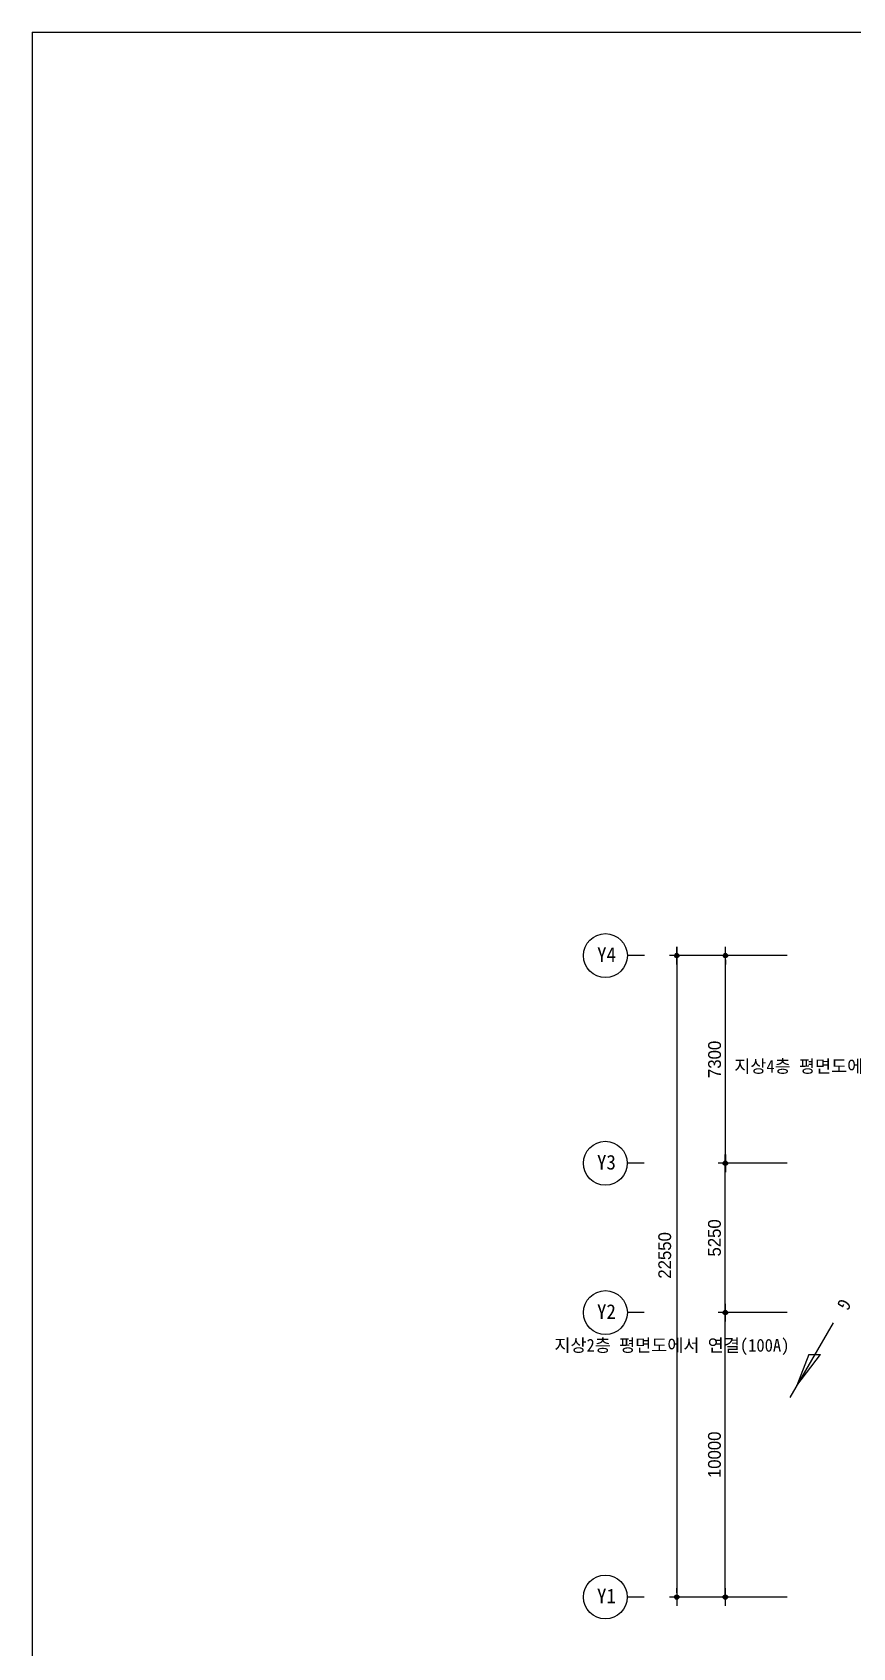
# Model space of a CAD drawing. Header units: millimetres. Extents: x 16332047 to 33387680, y -14835522 to -7015081.
# Drawn here: x 16717490 to 16746335, y -7495901 to -7439115 of the extents above; entities that cross this region are included whole.
import ezdxf
from ezdxf.enums import TextEntityAlignment as Align

# ---------------------------------------------------------------- set-up
doc = ezdxf.new("R2010")
doc.units = ezdxf.units.MM
doc.header["$LTSCALE"] = 300
doc.header["$MEASUREMENT"] = 0
doc.layers.get('0').update_dxf_attribs({"linetype": 'CONTINUOUS'})
for name, color, linetype in [('3', 3, 'CONTINUOUS'), ('R', 15, 'CONTINUOUS'), ('TEXT', 3, 'CONTINUOUS')]:
    doc.layers.add(name, color=color, linetype=linetype)
doc.layers.add('arch', color=255, linetype='CONTINUOUS', lineweight=25)
doc.styles.add('돋움', font='HYGTRE.TTF')
doc.styles.add('돋움체', font='')
doc.styles.get('돋움체').set_extended_font_data('DotumChe')

# ---------------------------------------------------------------- blocks, each defined once
blk = doc.blocks.new('DIMDOT')
at = {"color": 0}
blk.add_line((-2, 0), (2, 0), dxfattribs=at)
for radius in [0.5, 0.25]:
    blk.add_circle((0, 0), radius, dxfattribs=at)

msp = doc.modelspace()

# ---------------------------------------------------------------- linework, layer by layer
at = {"layer": '3', "color": 0, "linetype": 'Continuous'}
for q in [(16717490, -7519436), (16821322, -7439115)]:
    msp.add_line((16717490, -7439115), q, dxfattribs=at)
at = {"layer": 'arch'}
for p, q in [((16740147, -7471262), (16740147, -7494121)), ((16739013, -7471571), (16738413, -7471571)), ((16744032, -7471571), (16739890, -7471571)), ((16740147, -7471725), (16740147, -7471880)), ((16744027, -7471571), (16741603, -7471571)), ((16741860, -7471725), (16741860, -7471880)), ((16741861, -7478871), (16741861, -7471571)), ((16739008, -7478871), (16738408, -7478871)), ((16744027, -7478871), (16741599, -7478871)), ((16744027, -7478871), (16741603, -7478871)), ((16741856, -7484121), (16741856, -7478871)), ((16739008, -7484121), (16738408, -7484121)), ((16744027, -7484121), (16741599, -7484121)), ((16744027, -7484121), (16741599, -7484121)), ((16741856, -7494121), (16741856, -7484121)), ((16740147, -7493967), (16740147, -7493812)), ((16741856, -7493967), (16741856, -7493812)), ((16739008, -7494121), (16738408, -7494121)), ((16744028, -7494121), (16739890, -7494121)), ((16744028, -7494121), (16739890, -7494121)), ((16740147, -7494121), (16740147, -7494326)), ((16741856, -7494121), (16741856, -7494326))]:
    msp.add_line(p, q, dxfattribs=at)
for centre in [(16737641, -7471571), (16737637, -7478871), (16737641, -7484121), (16737637, -7494121)]:
    msp.add_circle(centre, 771, dxfattribs=at)
at = {"layer": 'R', "color": 0}
for p, q in [((16745653, -7484484), (16744119, -7487104)), ((16744368, -7486679), (16745208, -7485599)), ((16744791, -7485599), (16744368, -7486679)), ((16744791, -7485599), (16745208, -7485599))]:
    msp.add_line(p, q, dxfattribs=at)

# ---------------------------------------------------------------- block references
at = {"layer": 'arch', "xscale": 154.2857142857142, "yscale": 154.2857142857142, "zscale": 154.2857142857142}
for p, rotation in [((16740147, -7471571), 90), ((16740147, -7471571), 90), ((16741860, -7471571), 90), ((16741860, -7471571), 90), ((16741856, -7478871), 90), ((16741860, -7478871), 270), ((16741856, -7484121), 90), ((16741856, -7484121), 270), ((16740147, -7494121), 270), ((16740147, -7494121), 270), ((16741856, -7494121), 270), ((16741856, -7494121), 270)]:
    msp.add_blockref('DIMDOT', p, dxfattribs=dict(at, rotation=rotation))

# ---------------------------------------------------------------- texts
at = {"layer": 'arch', "style": '돋움체'}
for s, p in [('Y4', (16737680, -7471535)), ('Y3', (16737676, -7478835)), ('Y2', (16737676, -7484085)), ('Y1', (16737676, -7494085))]:
    msp.add_text(s, height=514.3, dxfattribs=at).set_placement(p, align=Align.MIDDLE_CENTER)
at = {"layer": 'arch', "char_height": 450, "attachment_point": 5, "rotation": 90, "style": '돋움'}
for s, insert in [('\\A1;7300', (16741481, -7475221)), ('\\A1;5250', (16741476, -7481496)), ('\\A1;22550', (16739728, -7482111)), ('\\A1;10000', (16741476, -7489121))]:
    msp.add_mtext(s, dxfattribs=dict(at, insert=insert))
at = {"layer": 'TEXT', "style": '돋움체'}
for s, p in [('지상4층 평면도에 연결(100A)', (16742170, -7475685, 0)), ('지상2층 평면도에서 연결(100A)', (16735847, -7485495, 0))]:
    msp.add_text(s, height=450, rotation=360, dxfattribs=at).set_placement(p)
at = {"layer": 'TEXT', "color": 0, "style": '돋움체'}
msp.add_text('G', height=450, rotation=240, dxfattribs=at).set_placement((16746039, -7483835), align=Align.MIDDLE)

doc.saveas('drawing.dxf')
